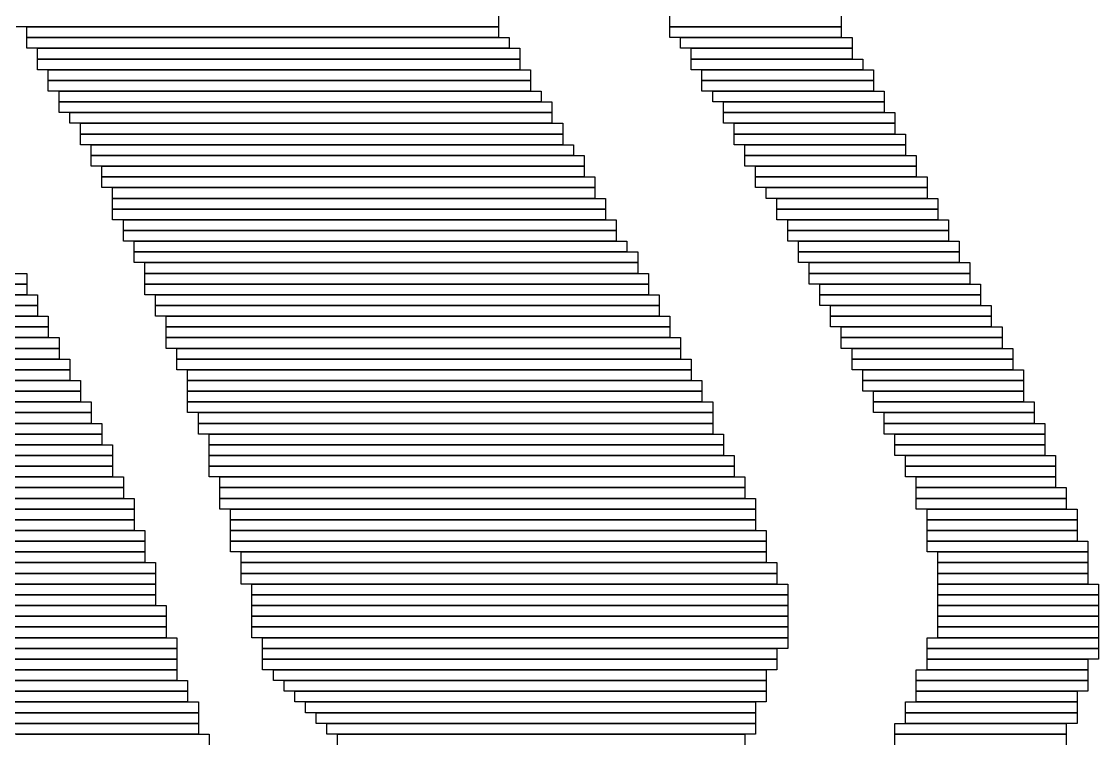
# Model space of a CAD drawing. Extents: x 24 to 1007, y 0 to 1020.
# Drawn here: x 651.5 to 752, y 763.5 to 830.5 of the extents above; entities that cross this region are included whole.
import ezdxf

# ---------------------------------------------------------------- set-up
doc = ezdxf.new("R2010")
doc.units = 0

msp = doc.modelspace()

# ---------------------------------------------------------------- linework, layer by layer
for p, q in [((696, 831), (696, 830)), ((712, 830), (712, 831)), ((728, 831), (728, 830)), ((696, 830), (651, 830)), ((652, 830), (696, 830)), ((652, 829), (652, 830)), ((696, 830), (696, 829)), ((728, 830), (712, 830)), ((712, 830), (728, 830)), ((712, 829), (712, 830)), ((728, 830), (728, 829)), ((696, 829), (652, 829)), ((652, 829), (697, 829)), ((652, 828), (652, 829)), ((697, 829), (697, 828)), ((728, 829), (712, 829)), ((713, 829), (729, 829)), ((713, 828), (713, 829)), ((729, 829), (729, 828)), ((697, 828), (652, 828)), ((653, 828), (698, 828)), ((653, 827), (653, 828)), ((698, 828), (698, 827)), ((729, 828), (713, 828)), ((714, 828), (729, 828)), ((714, 827), (714, 828)), ((729, 828), (729, 827)), ((698, 827), (653, 827)), ((653, 827), (698, 827)), ((653, 826), (653, 827)), ((698, 827), (698, 826)), ((729, 827), (714, 827)), ((714, 827), (730, 827)), ((714, 826), (714, 827)), ((730, 827), (730, 826)), ((698, 826), (653, 826)), ((654, 826), (699, 826)), ((654, 825), (654, 826)), ((699, 826), (699, 825)), ((730, 826), (714, 826)), ((715, 826), (731, 826)), ((715, 825), (715, 826)), ((731, 826), (731, 825)), ((699, 825), (654, 825)), ((654, 825), (699, 825)), ((654, 824), (654, 825)), ((699, 825), (699, 824)), ((731, 825), (715, 825)), ((715, 825), (731, 825)), ((715, 824), (715, 825)), ((731, 825), (731, 824)), ((699, 824), (654, 824)), ((655, 824), (700, 824)), ((655, 823), (655, 824)), ((700, 824), (700, 823)), ((731, 824), (715, 824)), ((716, 824), (732, 824)), ((716, 823), (716, 824)), ((732, 824), (732, 823)), ((700, 823), (655, 823)), ((655, 823), (701, 823)), ((655, 822), (655, 823)), ((701, 823), (701, 822)), ((732, 823), (716, 823)), ((717, 823), (732, 823)), ((717, 822), (717, 823)), ((732, 823), (732, 822)), ((701, 822), (655, 822)), ((656, 822), (701, 822)), ((656, 821), (656, 822)), ((701, 822), (701, 821)), ((732, 822), (717, 822)), ((717, 822), (733, 822)), ((717, 821), (717, 822)), ((733, 822), (733, 821)), ((701, 821), (656, 821)), ((657, 821), (702, 821)), ((657, 820), (657, 821)), ((702, 821), (702, 820)), ((733, 821), (717, 821)), ((718, 821), (733, 821)), ((718, 820), (718, 821)), ((733, 821), (733, 820)), ((702, 820), (657, 820)), ((657, 820), (702, 820)), ((657, 819), (657, 820)), ((702, 820), (702, 819)), ((733, 820), (718, 820)), ((718, 820), (734, 820)), ((718, 819), (718, 820)), ((734, 820), (734, 819)), ((702, 819), (657, 819)), ((658, 819), (703, 819)), ((658, 818), (658, 819)), ((703, 819), (703, 818)), ((734, 819), (718, 819)), ((719, 819), (734, 819)), ((719, 818), (719, 819)), ((734, 819), (734, 818)), ((703, 818), (658, 818)), ((658, 818), (704, 818)), ((658, 817), (658, 818)), ((704, 818), (704, 817)), ((734, 818), (719, 818)), ((719, 818), (735, 818)), ((719, 817), (719, 818)), ((735, 818), (735, 817)), ((704, 817), (658, 817)), ((659, 817), (704, 817)), ((659, 816), (659, 817)), ((704, 817), (704, 816)), ((735, 817), (719, 817)), ((720, 817), (735, 817)), ((720, 816), (720, 817)), ((735, 817), (735, 816)), ((704, 816), (659, 816)), ((659, 816), (705, 816)), ((659, 815), (659, 816)), ((705, 816), (705, 815)), ((735, 816), (720, 816)), ((720, 816), (736, 816)), ((720, 815), (720, 816)), ((736, 816), (736, 815)), ((705, 815), (659, 815)), ((660, 815), (705, 815)), ((660, 814), (660, 815)), ((705, 815), (705, 814)), ((736, 815), (720, 815)), ((721, 815), (736, 815)), ((721, 814), (721, 815)), ((736, 815), (736, 814)), ((705, 814), (660, 814)), ((660, 814), (706, 814)), ((660, 813), (660, 814)), ((706, 814), (706, 813)), ((736, 814), (721, 814)), ((722, 814), (737, 814)), ((722, 813), (722, 814)), ((737, 814), (737, 813)), ((706, 813), (660, 813)), ((660, 813), (706, 813)), ((660, 812), (660, 813)), ((706, 813), (706, 812)), ((737, 813), (722, 813)), ((722, 813), (737, 813)), ((722, 812), (722, 813)), ((737, 813), (737, 812)), ((706, 812), (660, 812)), ((661, 812), (707, 812)), ((661, 811), (661, 812)), ((707, 812), (707, 811)), ((737, 812), (722, 812)), ((723, 812), (738, 812)), ((723, 811), (723, 812)), ((738, 812), (738, 811)), ((707, 811), (661, 811)), ((661, 811), (707, 811)), ((661, 810), (661, 811)), ((707, 811), (707, 810)), ((738, 811), (723, 811)), ((723, 811), (738, 811)), ((723, 810), (723, 811)), ((738, 811), (738, 810)), ((707, 810), (661, 810)), ((662, 810), (708, 810)), ((662, 809), (662, 810)), ((708, 810), (708, 809)), ((738, 810), (723, 810)), ((724, 810), (739, 810)), ((724, 809), (724, 810)), ((739, 810), (739, 809)), ((708, 809), (662, 809)), ((662, 809), (709, 809)), ((662, 808), (662, 809)), ((709, 809), (709, 808)), ((739, 809), (724, 809)), ((724, 809), (739, 809)), ((724, 808), (724, 809)), ((739, 809), (739, 808)), ((709, 808), (662, 808)), ((663, 808), (709, 808)), ((663, 807), (663, 808)), ((709, 808), (709, 807)), ((739, 808), (724, 808)), ((725, 808), (740, 808)), ((725, 807), (725, 808)), ((740, 808), (740, 807)), ((593, 807), (652, 807)), ((652, 807), (652, 806)), ((709, 807), (663, 807)), ((663, 807), (710, 807)), ((663, 806), (663, 807)), ((710, 807), (710, 806)), ((740, 807), (725, 807)), ((725, 807), (740, 807)), ((725, 806), (725, 807)), ((740, 807), (740, 806)), ((652, 806), (593, 806)), ((594, 806), (652, 806)), ((652, 806), (652, 805)), ((710, 806), (663, 806)), ((663, 806), (710, 806)), ((663, 805), (663, 806)), ((710, 806), (710, 805)), ((740, 806), (725, 806)), ((726, 806), (741, 806)), ((726, 805), (726, 806)), ((741, 806), (741, 805)), ((652, 805), (594, 805)), ((596, 805), (653, 805)), ((653, 804), (596, 804)), ((597, 804), (653, 804)), ((653, 805), (653, 804)), ((653, 804), (653, 803)), ((710, 805), (663, 805)), ((664, 805), (711, 805)), ((664, 804), (664, 805)), ((711, 804), (664, 804)), ((664, 804), (711, 804)), ((664, 803), (664, 804)), ((711, 805), (711, 804)), ((711, 804), (711, 803)), ((741, 805), (726, 805)), ((726, 805), (741, 805)), ((726, 804), (726, 805)), ((741, 804), (726, 804)), ((727, 804), (742, 804)), ((727, 803), (727, 804)), ((741, 805), (741, 804)), ((742, 804), (742, 803)), ((653, 803), (597, 803)), ((598, 803), (654, 803)), ((654, 803), (654, 802)), ((711, 803), (664, 803)), ((665, 803), (712, 803)), ((665, 802), (665, 803)), ((712, 803), (712, 802)), ((742, 803), (727, 803)), ((727, 803), (742, 803)), ((727, 802), (727, 803)), ((742, 803), (742, 802)), ((654, 802), (598, 802)), ((600, 802), (654, 802)), ((654, 802), (654, 801)), ((712, 802), (665, 802)), ((665, 802), (712, 802)), ((665, 801), (665, 802)), ((712, 802), (712, 801)), ((742, 802), (727, 802)), ((728, 802), (743, 802)), ((728, 801), (728, 802)), ((743, 802), (743, 801)), ((654, 801), (600, 801)), ((601, 801), (655, 801)), ((655, 801), (655, 800)), ((712, 801), (665, 801)), ((665, 801), (713, 801)), ((665, 800), (665, 801)), ((713, 801), (713, 800)), ((743, 801), (728, 801)), ((728, 801), (743, 801)), ((728, 800), (728, 801)), ((743, 801), (743, 800)), ((655, 800), (601, 800)), ((602, 800), (655, 800)), ((655, 800), (655, 799)), ((713, 800), (665, 800)), ((666, 800), (713, 800)), ((666, 799), (666, 800)), ((713, 800), (713, 799)), ((743, 800), (728, 800)), ((729, 800), (744, 800)), ((729, 799), (729, 800)), ((744, 800), (744, 799)), ((655, 799), (602, 799)), ((604, 799), (656, 799)), ((656, 799), (656, 798)), ((713, 799), (666, 799)), ((666, 799), (714, 799)), ((666, 798), (666, 799)), ((714, 799), (714, 798)), ((744, 799), (729, 799)), ((729, 799), (744, 799)), ((729, 798), (729, 799)), ((744, 799), (744, 798)), ((656, 798), (604, 798)), ((605, 798), (656, 798)), ((656, 798), (656, 797)), ((714, 798), (666, 798)), ((667, 798), (714, 798)), ((667, 797), (667, 798)), ((714, 798), (714, 797)), ((744, 798), (729, 798)), ((730, 798), (745, 798)), ((730, 797), (730, 798)), ((745, 798), (745, 797)), ((656, 797), (605, 797)), ((607, 797), (657, 797)), ((657, 797), (657, 796)), ((714, 797), (667, 797)), ((667, 797), (715, 797)), ((667, 796), (667, 797)), ((715, 797), (715, 796)), ((745, 797), (730, 797)), ((730, 797), (745, 797)), ((730, 796), (730, 797)), ((745, 797), (745, 796)), ((657, 796), (607, 796)), ((608, 796), (657, 796)), ((657, 796), (657, 795)), ((715, 796), (667, 796)), ((667, 796), (715, 796)), ((667, 795), (667, 796)), ((715, 796), (715, 795)), ((745, 796), (730, 796)), ((731, 796), (745, 796)), ((731, 795), (731, 796)), ((745, 796), (745, 795)), ((657, 795), (608, 795)), ((609, 795), (658, 795)), ((658, 795), (658, 794)), ((715, 795), (667, 795)), ((667, 795), (716, 795)), ((667, 794), (667, 795)), ((716, 795), (716, 794)), ((745, 795), (731, 795)), ((731, 795), (746, 795)), ((731, 794), (731, 795)), ((746, 795), (746, 794)), ((658, 794), (609, 794)), ((611, 794), (658, 794)), ((658, 794), (658, 793)), ((716, 794), (667, 794)), ((668, 794), (716, 794)), ((668, 793), (668, 794)), ((716, 794), (716, 793)), ((746, 794), (731, 794)), ((732, 794), (746, 794)), ((732, 793), (732, 794)), ((746, 794), (746, 793)), ((658, 793), (611, 793)), ((612, 793), (659, 793)), ((659, 793), (659, 792)), ((716, 793), (668, 793)), ((668, 793), (716, 793)), ((668, 792), (668, 793)), ((716, 793), (716, 792)), ((746, 793), (732, 793)), ((732, 793), (747, 793)), ((732, 792), (732, 793)), ((747, 793), (747, 792)), ((659, 792), (612, 792)), ((614, 792), (659, 792)), ((659, 792), (659, 791)), ((716, 792), (668, 792)), ((669, 792), (717, 792)), ((669, 791), (669, 792)), ((717, 792), (717, 791)), ((747, 792), (732, 792)), ((733, 792), (747, 792)), ((733, 791), (733, 792)), ((747, 792), (747, 791)), ((659, 791), (614, 791)), ((615, 791), (660, 791)), ((660, 791), (660, 790)), ((717, 791), (669, 791)), ((669, 791), (717, 791)), ((669, 790), (669, 791)), ((717, 791), (717, 790)), ((747, 791), (733, 791)), ((733, 791), (747, 791)), ((733, 790), (733, 791)), ((747, 791), (747, 790)), ((660, 790), (615, 790)), ((617, 790), (660, 790)), ((660, 790), (660, 789)), ((717, 790), (669, 790)), ((669, 790), (718, 790)), ((669, 789), (669, 790)), ((718, 790), (718, 789)), ((747, 790), (733, 790)), ((734, 790), (748, 790)), ((734, 789), (734, 790)), ((748, 790), (748, 789)), ((660, 789), (617, 789)), ((618, 789), (660, 789)), ((660, 789), (660, 788)), ((718, 789), (669, 789)), ((669, 789), (718, 789)), ((669, 788), (669, 789)), ((718, 789), (718, 788)), ((748, 789), (734, 789)), ((734, 789), (748, 789)), ((734, 788), (734, 789)), ((748, 789), (748, 788)), ((660, 788), (618, 788)), ((620, 788), (661, 788)), ((661, 788), (661, 787)), ((718, 788), (669, 788)), ((670, 788), (719, 788)), ((670, 787), (670, 788)), ((719, 788), (719, 787)), ((748, 788), (734, 788)), ((735, 788), (748, 788)), ((735, 787), (735, 788)), ((748, 788), (748, 787)), ((661, 787), (620, 787)), ((621, 787), (661, 787)), ((661, 787), (661, 786)), ((719, 787), (670, 787)), ((670, 787), (719, 787)), ((670, 786), (670, 787)), ((719, 787), (719, 786)), ((748, 787), (735, 787)), ((735, 787), (749, 787)), ((735, 786), (735, 787)), ((749, 787), (749, 786)), ((661, 786), (621, 786)), ((622, 786), (662, 786)), ((662, 786), (662, 785)), ((719, 786), (670, 786)), ((670, 786), (720, 786)), ((670, 785), (670, 786)), ((720, 786), (720, 785)), ((749, 786), (735, 786)), ((735, 786), (749, 786)), ((735, 785), (735, 786)), ((749, 786), (749, 785)), ((662, 785), (622, 785)), ((624, 785), (662, 785)), ((662, 785), (662, 784)), ((720, 785), (670, 785)), ((671, 785), (720, 785)), ((671, 784), (671, 785)), ((720, 785), (720, 784)), ((749, 785), (735, 785)), ((736, 785), (750, 785)), ((736, 784), (736, 785)), ((750, 785), (750, 784)), ((662, 784), (624, 784)), ((625, 784), (662, 784)), ((662, 784), (662, 783)), ((720, 784), (671, 784)), ((671, 784), (720, 784)), ((671, 783), (671, 784)), ((720, 784), (720, 783)), ((750, 784), (736, 784)), ((736, 784), (750, 784)), ((736, 783), (736, 784)), ((750, 784), (750, 783)), ((662, 783), (625, 783)), ((627, 783), (663, 783)), ((663, 783), (663, 782)), ((720, 783), (671, 783)), ((671, 783), (721, 783)), ((671, 782), (671, 783)), ((721, 783), (721, 782)), ((750, 783), (736, 783)), ((736, 783), (750, 783)), ((736, 782), (736, 783)), ((750, 783), (750, 782)), ((663, 782), (627, 782)), ((628, 782), (663, 782)), ((663, 782), (663, 781)), ((721, 782), (671, 782)), ((671, 782), (721, 782)), ((671, 781), (671, 782)), ((721, 782), (721, 781)), ((750, 782), (736, 782)), ((736, 782), (751, 782)), ((736, 781), (736, 782)), ((751, 782), (751, 781)), ((663, 781), (628, 781)), ((630, 781), (663, 781)), ((663, 781), (663, 780)), ((721, 781), (671, 781)), ((672, 781), (721, 781)), ((672, 780), (672, 781)), ((721, 781), (721, 780)), ((751, 781), (736, 781)), ((737, 781), (751, 781)), ((737, 780), (737, 781)), ((751, 781), (751, 780)), ((663, 780), (630, 780)), ((631, 780), (664, 780)), ((664, 780), (664, 779)), ((721, 780), (672, 780)), ((672, 780), (722, 780)), ((672, 779), (672, 780)), ((722, 780), (722, 779)), ((751, 780), (737, 780)), ((737, 780), (751, 780)), ((737, 779), (737, 780)), ((751, 780), (751, 779)), ((664, 779), (631, 779)), ((632, 779), (664, 779)), ((664, 779), (664, 778)), ((722, 779), (672, 779)), ((672, 779), (722, 779)), ((672, 778), (672, 779)), ((722, 779), (722, 778)), ((751, 779), (737, 779)), ((737, 779), (751, 779)), ((737, 778), (737, 779)), ((751, 779), (751, 778)), ((664, 778), (632, 778)), ((634, 778), (664, 778)), ((664, 778), (664, 777)), ((722, 778), (672, 778)), ((673, 778), (723, 778)), ((673, 777), (673, 778)), ((723, 778), (723, 777)), ((751, 778), (737, 778)), ((737, 778), (752, 778)), ((737, 777), (737, 778)), ((752, 778), (752, 777)), ((664, 777), (634, 777)), ((635, 777), (664, 777)), ((664, 777), (664, 776)), ((723, 777), (673, 777)), ((673, 777), (723, 777)), ((673, 776), (673, 777)), ((723, 777), (723, 776)), ((752, 777), (737, 777)), ((737, 777), (752, 777)), ((737, 776), (737, 777)), ((752, 777), (752, 776)), ((664, 776), (635, 776)), ((636, 776), (665, 776)), ((665, 776), (665, 775)), ((723, 776), (673, 776)), ((673, 776), (723, 776)), ((673, 775), (673, 776)), ((723, 776), (723, 775)), ((752, 776), (737, 776)), ((737, 776), (752, 776)), ((737, 775), (737, 776)), ((752, 776), (752, 775)), ((665, 775), (636, 775)), ((638, 775), (665, 775)), ((665, 775), (665, 774)), ((723, 775), (673, 775)), ((673, 775), (723, 775)), ((673, 774), (673, 775)), ((723, 775), (723, 774)), ((752, 775), (737, 775)), ((737, 775), (752, 775)), ((737, 774), (737, 775)), ((752, 775), (752, 774)), ((665, 774), (638, 774)), ((639, 774), (665, 774)), ((665, 774), (665, 773)), ((723, 774), (673, 774)), ((673, 774), (723, 774)), ((673, 773), (673, 774)), ((723, 774), (723, 773)), ((752, 774), (737, 774)), ((737, 774), (752, 774)), ((737, 773), (737, 774)), ((752, 774), (752, 773)), ((665, 773), (639, 773)), ((641, 773), (666, 773)), ((666, 773), (666, 772)), ((723, 773), (673, 773)), ((674, 773), (723, 773)), ((674, 772), (674, 773)), ((723, 773), (723, 772)), ((736, 773), (752, 773)), ((736, 772), (736, 773)), ((752, 773), (737, 773)), ((752, 773), (752, 772)), ((666, 772), (641, 772)), ((642, 772), (666, 772)), ((666, 772), (666, 771)), ((723, 772), (674, 772)), ((674, 772), (722, 772)), ((674, 771), (674, 772)), ((722, 772), (722, 771)), ((752, 772), (736, 772)), ((736, 772), (752, 772)), ((736, 771), (736, 772)), ((752, 772), (752, 771)), ((666, 771), (642, 771)), ((643, 771), (666, 771)), ((666, 771), (666, 770)), ((722, 771), (674, 771)), ((674, 771), (722, 771)), ((674, 770), (674, 771)), ((722, 771), (722, 770)), ((752, 771), (736, 771)), ((736, 771), (751, 771)), ((736, 770), (736, 771)), ((751, 771), (751, 770)), ((666, 770), (643, 770)), ((644, 770), (666, 770)), ((666, 770), (666, 769)), ((722, 770), (674, 770)), ((675, 770), (721, 770)), ((675, 769), (675, 770)), ((721, 770), (721, 769)), ((735, 770), (751, 770)), ((735, 769), (735, 770)), ((751, 770), (736, 770)), ((751, 770), (751, 769)), ((666, 769), (644, 769)), ((646, 769), (667, 769)), ((667, 769), (667, 768)), ((721, 769), (675, 769)), ((676, 769), (721, 769)), ((676, 768), (676, 769)), ((721, 769), (721, 768)), ((751, 769), (735, 769)), ((735, 769), (751, 769)), ((735, 768), (735, 769)), ((751, 769), (751, 768)), ((667, 768), (646, 768)), ((647, 768), (667, 768)), ((667, 768), (667, 767)), ((721, 768), (676, 768)), ((677, 768), (721, 768)), ((677, 767), (677, 768)), ((721, 768), (721, 767)), ((751, 768), (735, 768)), ((735, 768), (750, 768)), ((735, 767), (735, 768)), ((750, 768), (750, 767)), ((667, 767), (647, 767)), ((648, 767), (668, 767)), ((668, 767), (668, 766)), ((721, 767), (677, 767)), ((678, 767), (720, 767)), ((678, 766), (678, 767)), ((720, 767), (720, 766)), ((734, 767), (750, 767)), ((734, 766), (734, 767)), ((750, 767), (735, 767)), ((750, 767), (750, 766)), ((668, 766), (648, 766)), ((649, 766), (668, 766)), ((668, 766), (668, 765)), ((720, 766), (678, 766)), ((679, 766), (720, 766)), ((679, 765), (679, 766)), ((720, 766), (720, 765)), ((750, 766), (734, 766)), ((734, 766), (750, 766)), ((734, 765), (734, 766)), ((750, 766), (750, 765)), ((668, 765), (649, 765)), ((650, 765), (668, 765)), ((668, 765), (668, 764)), ((720, 765), (679, 765)), ((680, 765), (720, 765)), ((680, 764), (680, 765)), ((720, 765), (720, 764)), ((733, 765), (749, 765)), ((733, 764), (733, 765)), ((750, 765), (734, 765)), ((749, 765), (749, 764)), ((668, 764), (650, 764)), ((651, 764), (669, 764)), ((669, 764), (669, 763)), ((720, 764), (680, 764)), ((681, 764), (719, 764)), ((681, 763), (681, 764)), ((719, 764), (719, 763)), ((749, 764), (733, 764)), ((733, 764), (749, 764)), ((733, 763), (733, 764)), ((749, 764), (749, 763))]:
    msp.add_line(p, q)

doc.saveas('drawing.dxf')
